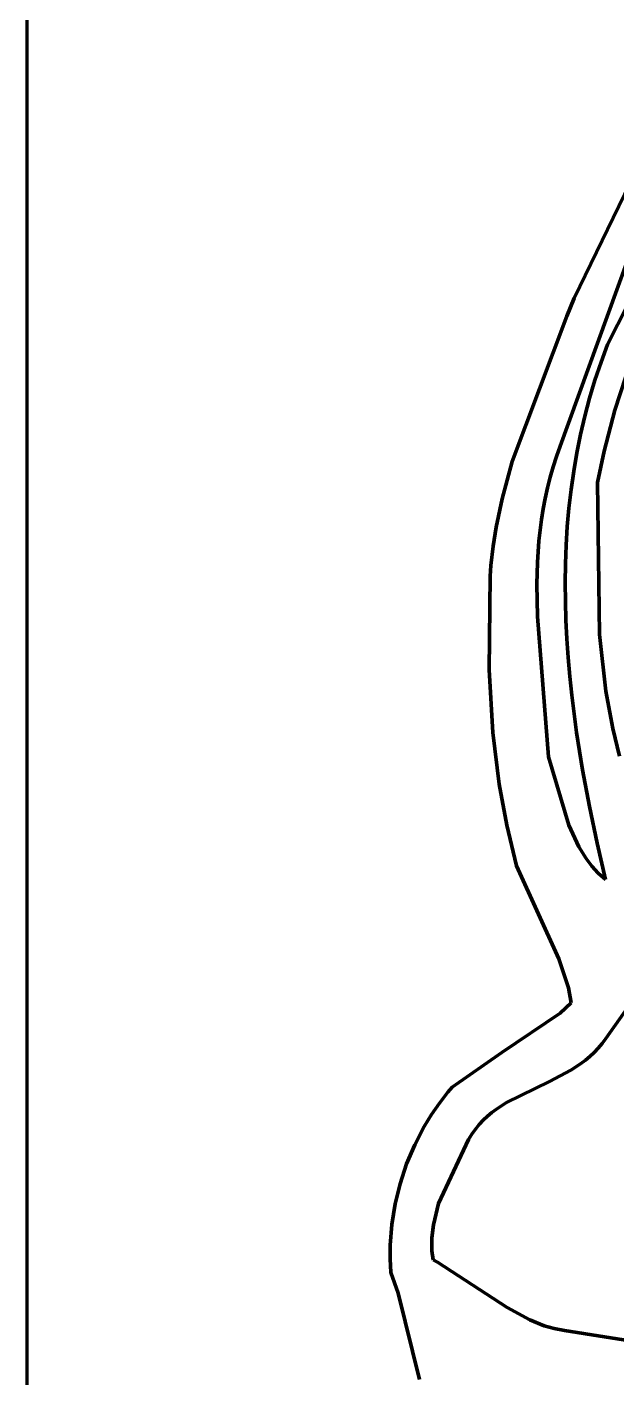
# Model space of a CAD drawing. Header units: millimetres. Extents: x 0 to 15.3, y 0 to 17.7.
# Drawn here: x 0 to 0.684, y 14.739 to 16.305 of the extents above; entities that cross this region are included whole.
import ezdxf

# ---------------------------------------------------------------- set-up
doc = ezdxf.new("R2010")
doc.units = ezdxf.units.MM
doc.layers.add('color#0a0a0aff', color=7, linetype='CONTINUOUS', lineweight=100)
doc.layers.add('color#ffffffff', color=7, linetype='CONTINUOUS', lineweight=100)

msp = doc.modelspace()

# ---------------------------------------------------------------- linework, layer by layer
at = {"layer": 'color#0a0a0aff'}
for p, q in [((0.6347, 15.9907), (0.7058, 16.1371)), ((0.6954, 16.0311), (0.6186, 15.8191)), ((0.6736, 15.9368), (0.7205, 16.0298)), ((0.6263, 15.9699), (0.6347, 15.9907)), ((0.563, 15.8014), (0.6263, 15.9699)), ((0.6659, 15.9162), (0.6736, 15.9368)), ((0.6589, 15.8955), (0.6659, 15.9162)), ((0.7014, 15.9197), (0.6821, 15.8609)), ((0.6526, 15.8746), (0.6589, 15.8955)), ((0.647, 15.8537), (0.6526, 15.8746)), ((0.6421, 15.8326), (0.647, 15.8537)), ((0.6821, 15.8609), (0.6694, 15.8131)), ((0.6378, 15.8114), (0.6421, 15.8326)), ((0.6142, 15.8071), (0.6103, 15.795)), ((0.6186, 15.8191), (0.6142, 15.8071)), ((0.6342, 15.7901), (0.6378, 15.8114)), ((0.6694, 15.8131), (0.6618, 15.7768)), ((0.5512, 15.7581), (0.563, 15.8014)), ((0.6103, 15.795), (0.6068, 15.7829)), ((0.6311, 15.7687), (0.6342, 15.7901)), ((0.6068, 15.7829), (0.6037, 15.7708)), ((0.6618, 15.7768), (0.6642, 15.6006)), ((0.5443, 15.7251), (0.5512, 15.7581)), ((0.601, 15.7585), (0.5987, 15.7463)), ((0.6037, 15.7708), (0.601, 15.7585)), ((0.6287, 15.7472), (0.6311, 15.7687)), ((0.5987, 15.7463), (0.5968, 15.7339)), ((0.6268, 15.7257), (0.6287, 15.7472)), ((0.5968, 15.7339), (0.5952, 15.7216)), ((0.6255, 15.7041), (0.6268, 15.7257)), ((0.5407, 15.7029), (0.5443, 15.7251)), ((0.5952, 15.7216), (0.5939, 15.7092)), ((0.5381, 15.6805), (0.5407, 15.7029)), ((0.5939, 15.7092), (0.5923, 15.6843)), ((0.6247, 15.6824), (0.6255, 15.7041)), ((0.5374, 15.6684), (0.5381, 15.6805)), ((0.5923, 15.6843), (0.5916, 15.6592)), ((0.6244, 15.6607), (0.6247, 15.6824)), ((0.5361, 15.5595), (0.5374, 15.6684)), ((0.5916, 15.6592), (0.5923, 15.6216)), ((0.6245, 15.639), (0.6244, 15.6607)), ((0.6252, 15.6173), (0.6245, 15.639)), ((0.5923, 15.6216), (0.6048, 15.4587)), ((0.6263, 15.5955), (0.6252, 15.6173)), ((0.6642, 15.6006), (0.6716, 15.535)), ((0.6278, 15.5738), (0.6263, 15.5955)), ((0.6297, 15.552), (0.6278, 15.5738)), ((0.5405, 15.4871), (0.5361, 15.5595)), ((0.632, 15.5303), (0.6297, 15.552)), ((0.6346, 15.5087), (0.632, 15.5303)), ((0.6716, 15.535), (0.6796, 15.4917)), ((0.6376, 15.487), (0.6346, 15.5087)), ((0.6796, 15.4917), (0.6874, 15.4595)), ((0.5479, 15.4271), (0.5405, 15.4871)), ((0.6445, 15.4439), (0.6376, 15.487)), ((0.6048, 15.4587), (0.6287, 15.3795)), ((0.6525, 15.4011), (0.6445, 15.4439)), ((0.5566, 15.3796), (0.5479, 15.4271)), ((0.6614, 15.3587), (0.6525, 15.4011)), ((0.5679, 15.3325), (0.5566, 15.3796)), ((0.6287, 15.3795), (0.6401, 15.3546)), ((0.6401, 15.3546), (0.6487, 15.3408)), ((0.6711, 15.3167), (0.6614, 15.3587)), ((0.6487, 15.3408), (0.6553, 15.3322)), ((0.6171, 15.2246), (0.5679, 15.3325)), ((0.6553, 15.3322), (0.6627, 15.3241)), ((0.6627, 15.3241), (0.6711, 15.3167)), ((0.7501, 15.2439), (0.6713, 15.1324)), ((0.628, 15.191), (0.6171, 15.2246)), ((0.6314, 15.1735), (0.628, 15.191)), ((0.5507, 15.1161), (0.6184, 15.1617)), ((0.6184, 15.1617), (0.6314, 15.1735)), ((0.6713, 15.1324), (0.6671, 15.1265)), ((0.4934, 15.0759), (0.5507, 15.1161)), ((0.6579, 15.1161), (0.6529, 15.1114)), ((0.6627, 15.1211), (0.6579, 15.1161)), ((0.6671, 15.1265), (0.6627, 15.1211)), ((0.6422, 15.1029), (0.6307, 15.0954)), ((0.6477, 15.107), (0.6422, 15.1029)), ((0.6529, 15.1114), (0.6477, 15.107)), ((0.6307, 15.0954), (0.6061, 15.0826)), ((0.4784, 15.0573), (0.4882, 15.0699)), ((0.4882, 15.0699), (0.4934, 15.0759)), ((0.6061, 15.0826), (0.5562, 15.0579)), ((0.4693, 15.0441), (0.4784, 15.0573)), ((0.5562, 15.0579), (0.5448, 15.0505)), ((0.4609, 15.0304), (0.4693, 15.0441)), ((0.5292, 15.0374), (0.5245, 15.0324)), ((0.5341, 15.0421), (0.5292, 15.0374)), ((0.5393, 15.0464), (0.5341, 15.0421)), ((0.5448, 15.0505), (0.5393, 15.0464)), ((0.4498, 15.009), (0.4609, 15.0304)), ((0.516, 15.0212), (0.5123, 15.015)), ((0.5201, 15.027), (0.516, 15.0212)), ((0.5245, 15.0324), (0.5201, 15.027)), ((0.4404, 14.9868), (0.4498, 15.009)), ((0.5123, 15.015), (0.4775, 14.941)), ((0.4328, 14.9638), (0.4404, 14.9868)), ((0.4271, 14.9404), (0.4328, 14.9638)), ((0.4233, 14.9167), (0.4271, 14.9404)), ((0.4775, 14.941), (0.4714, 14.9164)), ((0.4213, 14.8928), (0.4233, 14.9167)), ((0.4714, 14.9164), (0.4697, 14.9013)), ((0.4697, 14.9013), (0.4698, 14.886)), ((0.4212, 14.8769), (0.4213, 14.8928)), ((0.4698, 14.886), (0.471, 14.8756)), ((0.4219, 14.8611), (0.4212, 14.8769)), ((0.471, 14.8756), (0.4763, 14.8729)), ((0.4763, 14.8729), (0.5571, 14.8202)), ((0.4307, 14.837), (0.4219, 14.8611)), ((0.4554, 14.737), (0.4307, 14.837)), ((0.5571, 14.8202), (0.5833, 14.8059)), ((0.5833, 14.8059), (0.5999, 14.7993)), ((0.5999, 14.7993), (0.6115, 14.796)), ((0.6115, 14.796), (0.6235, 14.7937)), ((0.6235, 14.7937), (0.775, 14.7698))]:
    msp.add_line(p, q, dxfattribs=at)
at = {"layer": 'color#ffffffff'}
for p, q in [((0, 0), (0, 17.6528)), ((0.7058, 16.1371), (0.6347, 15.9907)), ((0.6186, 15.8191), (0.6954, 16.0311)), ((0.7205, 16.0298), (0.6736, 15.9368)), ((0.6347, 15.9907), (0.6263, 15.9699)), ((0.6263, 15.9699), (0.563, 15.8014)), ((0.6736, 15.9368), (0.6659, 15.9162)), ((0.6659, 15.9162), (0.6589, 15.8955)), ((0.6821, 15.8609), (0.7014, 15.9197)), ((0.6589, 15.8955), (0.6526, 15.8746)), ((0.6526, 15.8746), (0.647, 15.8537)), ((0.647, 15.8537), (0.6421, 15.8326)), ((0.6694, 15.8131), (0.6821, 15.8609)), ((0.6421, 15.8326), (0.6378, 15.8114)), ((0.6103, 15.795), (0.6142, 15.8071)), ((0.6142, 15.8071), (0.6186, 15.8191)), ((0.6378, 15.8114), (0.6342, 15.7901)), ((0.6618, 15.7768), (0.6694, 15.8131)), ((0.563, 15.8014), (0.5512, 15.7581)), ((0.6068, 15.7829), (0.6103, 15.795)), ((0.6342, 15.7901), (0.6311, 15.7687)), ((0.6037, 15.7708), (0.6068, 15.7829)), ((0.6642, 15.6006), (0.6618, 15.7768)), ((0.5512, 15.7581), (0.5443, 15.7251)), ((0.5987, 15.7463), (0.601, 15.7585)), ((0.601, 15.7585), (0.6037, 15.7708)), ((0.6311, 15.7687), (0.6287, 15.7472)), ((0.5968, 15.7339), (0.5987, 15.7463)), ((0.6287, 15.7472), (0.6268, 15.7257)), ((0.5952, 15.7216), (0.5968, 15.7339)), ((0.6268, 15.7257), (0.6255, 15.7041)), ((0.5443, 15.7251), (0.5407, 15.7029)), ((0.5939, 15.7092), (0.5952, 15.7216)), ((0.5407, 15.7029), (0.5381, 15.6805)), ((0.5923, 15.6843), (0.5939, 15.7092)), ((0.6255, 15.7041), (0.6247, 15.6824)), ((0.5381, 15.6805), (0.5374, 15.6684)), ((0.5916, 15.6592), (0.5923, 15.6843)), ((0.6247, 15.6824), (0.6244, 15.6607)), ((0.5374, 15.6684), (0.5361, 15.5595)), ((0.5923, 15.6216), (0.5916, 15.6592)), ((0.6244, 15.6607), (0.6245, 15.639)), ((0.6245, 15.639), (0.6252, 15.6173)), ((0.6048, 15.4587), (0.5923, 15.6216)), ((0.6252, 15.6173), (0.6263, 15.5955)), ((0.6716, 15.535), (0.6642, 15.6006)), ((0.6263, 15.5955), (0.6278, 15.5738)), ((0.6278, 15.5738), (0.6297, 15.552)), ((0.5361, 15.5595), (0.5405, 15.4871)), ((0.6297, 15.552), (0.632, 15.5303)), ((0.632, 15.5303), (0.6346, 15.5087)), ((0.6796, 15.4917), (0.6716, 15.535)), ((0.6346, 15.5087), (0.6376, 15.487)), ((0.6874, 15.4595), (0.6796, 15.4917)), ((0.5405, 15.4871), (0.5479, 15.4271)), ((0.6376, 15.487), (0.6445, 15.4439)), ((0.6287, 15.3795), (0.6048, 15.4587)), ((0.6445, 15.4439), (0.6525, 15.4011)), ((0.5479, 15.4271), (0.5566, 15.3796)), ((0.6525, 15.4011), (0.6614, 15.3587)), ((0.5566, 15.3796), (0.5679, 15.3325)), ((0.6401, 15.3546), (0.6287, 15.3795)), ((0.6487, 15.3408), (0.6401, 15.3546)), ((0.6614, 15.3587), (0.6711, 15.3167)), ((0.6553, 15.3322), (0.6487, 15.3408)), ((0.5679, 15.3325), (0.6171, 15.2246)), ((0.6627, 15.3241), (0.6553, 15.3322)), ((0.6711, 15.3167), (0.6627, 15.3241)), ((0.6713, 15.1324), (0.7501, 15.2439)), ((0.6171, 15.2246), (0.628, 15.191)), ((0.628, 15.191), (0.6314, 15.1735)), ((0.6184, 15.1617), (0.5507, 15.1161)), ((0.6314, 15.1735), (0.6184, 15.1617)), ((0.6671, 15.1265), (0.6713, 15.1324)), ((0.5507, 15.1161), (0.4934, 15.0759)), ((0.6529, 15.1114), (0.6579, 15.1161)), ((0.6579, 15.1161), (0.6627, 15.1211)), ((0.6627, 15.1211), (0.6671, 15.1265)), ((0.6307, 15.0954), (0.6422, 15.1029)), ((0.6422, 15.1029), (0.6477, 15.107)), ((0.6477, 15.107), (0.6529, 15.1114)), ((0.6061, 15.0826), (0.6307, 15.0954)), ((0.4882, 15.0699), (0.4784, 15.0573)), ((0.4934, 15.0759), (0.4882, 15.0699)), ((0.5562, 15.0579), (0.6061, 15.0826)), ((0.4784, 15.0573), (0.4693, 15.0441)), ((0.5448, 15.0505), (0.5562, 15.0579)), ((0.4693, 15.0441), (0.4609, 15.0304)), ((0.5245, 15.0324), (0.5292, 15.0374)), ((0.5292, 15.0374), (0.5341, 15.0421)), ((0.5341, 15.0421), (0.5393, 15.0464)), ((0.5393, 15.0464), (0.5448, 15.0505)), ((0.4609, 15.0304), (0.4498, 15.009)), ((0.5123, 15.015), (0.516, 15.0212)), ((0.516, 15.0212), (0.5201, 15.027)), ((0.5201, 15.027), (0.5245, 15.0324)), ((0.4498, 15.009), (0.4404, 14.9868)), ((0.4775, 14.941), (0.5123, 15.015)), ((0.4404, 14.9868), (0.4328, 14.9638)), ((0.4328, 14.9638), (0.4271, 14.9404)), ((0.4271, 14.9404), (0.4233, 14.9167)), ((0.4714, 14.9164), (0.4775, 14.941)), ((0.4233, 14.9167), (0.4213, 14.8928)), ((0.4697, 14.9013), (0.4714, 14.9164)), ((0.4698, 14.886), (0.4697, 14.9013)), ((0.4213, 14.8928), (0.4212, 14.8769)), ((0.471, 14.8756), (0.4698, 14.886)), ((0.4212, 14.8769), (0.4219, 14.8611)), ((0.4763, 14.8729), (0.471, 14.8756)), ((0.5571, 14.8202), (0.4763, 14.8729)), ((0.4219, 14.8611), (0.4307, 14.837)), ((0.4307, 14.837), (0.4554, 14.737)), ((0.5833, 14.8059), (0.5571, 14.8202)), ((0.5999, 14.7993), (0.5833, 14.8059)), ((0.6115, 14.796), (0.5999, 14.7993)), ((0.6235, 14.7937), (0.6115, 14.796)), ((0.775, 14.7698), (0.6235, 14.7937))]:
    msp.add_line(p, q, dxfattribs=at)

doc.saveas('drawing.dxf')
